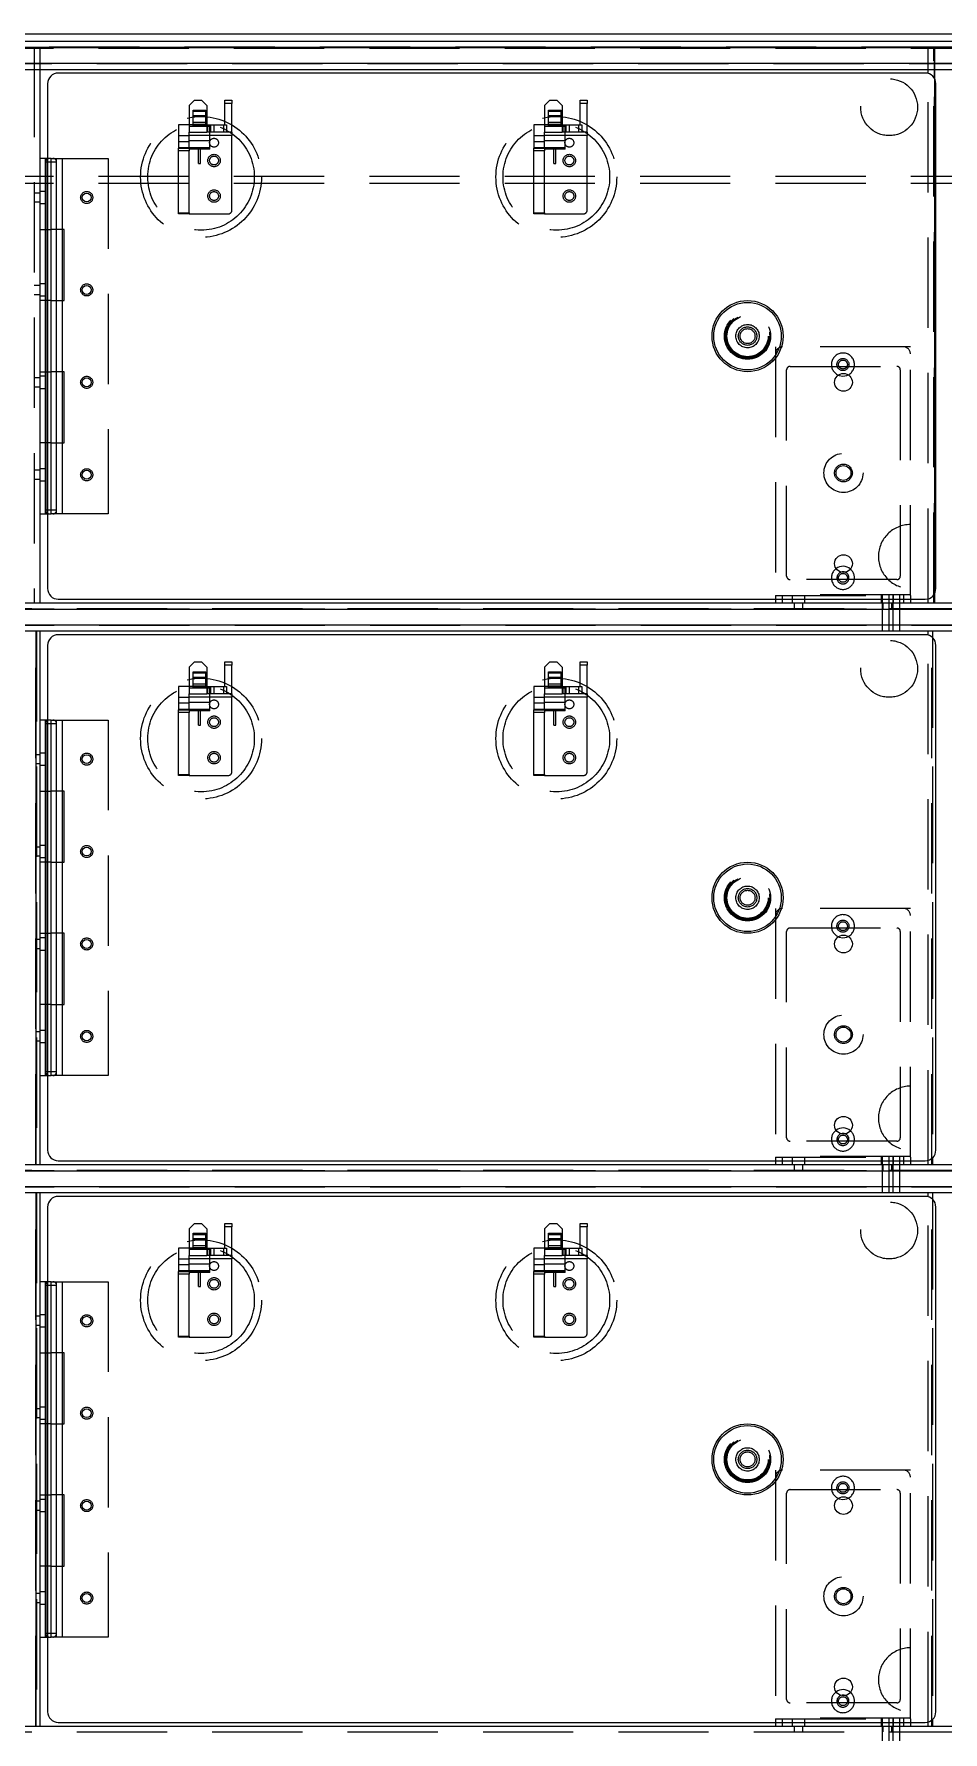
# Model space of a CAD drawing. Header units: millimetres. Extents: x 108 to 5832, y 144 to 4056.
# Drawn here: x 1992.1 to 2248, y 1294.1 to 1771.8 of the extents above; entities that cross this region are included whole.
import ezdxf

# ---------------------------------------------------------------- set-up
doc = ezdxf.new("R2010")
doc.units = ezdxf.units.MM
doc.header["$LTSCALE"] = 20
doc.linetypes.add('HIDDEN', pattern=[1.905, 1.27, -0.635])

msp = doc.modelspace()

# ---------------------------------------------------------------- linework, layer by layer
at = {"color": 1, "linetype": 'HIDDEN', "lineweight": 18}
for p, q in [((1057.8, 1767.81), (2727.8, 1767.81)), ((1119.6, 1768.01), (2766, 1768.01)), ((1120.11, 1768.21), (2765.5, 1768.21)), ((2765.3, 1768.01), (1120.31, 1768.01)), ((1992.2, 1768.21), (1992.2, 1611.81)), ((1993.8, 1768.21), (1993.8, 1761.81)), ((2243.8, 1761.81), (2243.8, 1768.21)), ((2245.4, 1611.81), (2245.4, 1768.21)), ((2245.6, 1768.21), (2245.6, 1611.81)), ((2245.6, 1761.81), (2245.6, 1768.21)), ((1126.51, 1763.61), (2759.1, 1763.61)), ((2759.1, 1763.41), (1126.51, 1763.41)), ((2243.8, 1612.94), (2243.8, 1760.69)), ((2245.6, 1614.41), (2245.6, 1759.22)), ((2037.3, 1753.21), (2035.8, 1751.71)), ((2037.3, 1753.21), (2039.3, 1753.21)), ((2040.8, 1751.71), (2039.3, 1753.21)), ((2045.8, 1752.21), (2045.8, 1753.21)), ((2045.8, 1753.21), (2047.8, 1753.21)), ((2047.8, 1753.21), (2047.8, 1752.21)), ((2137.3, 1753.21), (2135.8, 1751.71)), ((2137.3, 1753.21), (2139.3, 1753.21)), ((2140.8, 1751.71), (2139.3, 1753.21)), ((2145.8, 1752.21), (2145.8, 1753.21)), ((2145.8, 1753.21), (2147.8, 1753.21)), ((2147.8, 1753.21), (2147.8, 1752.21)), ((2035.8, 1751.71), (2035.8, 1744.21)), ((2036.9, 1750.41), (2040.5, 1750.41)), ((2036.9, 1750.12), (2036.9, 1750.41)), ((2036.9, 1750.12), (2040.5, 1750.12)), ((2036.9, 1748.91), (2036.9, 1750.12)), ((2036.9, 1748.91), (2040.5, 1748.91)), ((2036.9, 1748.62), (2036.9, 1748.91)), ((2036.9, 1748.62), (2040.5, 1748.62)), ((2036.9, 1746.15), (2036.9, 1748.62)), ((2040.5, 1750.12), (2040.5, 1750.41)), ((2040.5, 1748.91), (2040.5, 1750.12)), ((2040.5, 1748.62), (2040.5, 1748.91)), ((2040.5, 1746.15), (2040.5, 1748.62)), ((2040.8, 1751.71), (2040.8, 1744.21)), ((2045.8, 1746.21), (2045.8, 1752.21)), ((2047.8, 1752.21), (2045.8, 1752.21)), ((2047.8, 1744.21), (2047.8, 1752.21)), ((2135.8, 1751.71), (2135.8, 1744.21)), ((2136.9, 1750.41), (2140.5, 1750.41)), ((2136.9, 1750.12), (2136.9, 1750.41)), ((2136.9, 1750.12), (2140.5, 1750.12)), ((2136.9, 1748.91), (2136.9, 1750.12)), ((2136.9, 1748.62), (2136.9, 1748.91)), ((2136.9, 1748.91), (2140.5, 1748.91)), ((2136.9, 1748.62), (2140.5, 1748.62)), ((2136.9, 1746.15), (2136.9, 1748.62)), ((2140.5, 1750.12), (2140.5, 1750.41)), ((2140.5, 1748.91), (2140.5, 1750.12)), ((2140.5, 1748.62), (2140.5, 1748.91)), ((2140.5, 1746.15), (2140.5, 1748.62)), ((2140.8, 1751.71), (2140.8, 1744.21)), ((2147.8, 1752.21), (2145.8, 1752.21)), ((2145.8, 1746.21), (2145.8, 1752.21)), ((2147.8, 1744.21), (2147.8, 1752.21)), ((2032.8, 1746.21), (2032.8, 1739.68)), ((2035.8, 1746.21), (2032.8, 1746.21)), ((2040.8, 1746.21), (2035.8, 1746.21)), ((2035.8, 1745.91), (2041.6, 1745.91)), ((2035.8, 1744.21), (2040.8, 1744.21)), ((2035.8, 1739.68), (2035.8, 1744.21)), ((2040.5, 1746.91), (2036.9, 1746.91)), ((2036.9, 1746.41), (2040.5, 1746.41)), ((2036.9, 1746.15), (2040.5, 1746.15)), ((2036.9, 1745.91), (2036.9, 1746.15)), ((2040.5, 1745.91), (2040.5, 1746.15)), ((2040.8, 1746.21), (2040.97, 1746.21)), ((2040.97, 1744.21), (2040.8, 1744.21)), ((2040.97, 1746.21), (2040.97, 1744.21)), ((2040.97, 1746.21), (2045.51, 1746.21)), ((2045.51, 1744.21), (2040.97, 1744.21)), ((2041.6, 1739.91), (2041.6, 1745.91)), ((2041.8, 1746.21), (2041.8, 1744.21)), ((2042.8, 1744.21), (2042.8, 1746.21)), ((2045.51, 1744.21), (2045.51, 1746.21)), ((2045.51, 1746.21), (2046.34, 1746.21)), ((2046.34, 1744.21), (2045.51, 1744.21)), ((2046.34, 1746.21), (2046.34, 1744.21)), ((2047.8, 1744.21), (2046.34, 1744.21)), ((2047.8, 1744.21), (2047.8, 1743.21)), ((2132.8, 1746.21), (2132.8, 1739.68)), ((2135.8, 1746.21), (2132.8, 1746.21)), ((2140.8, 1746.21), (2135.8, 1746.21)), ((2135.8, 1745.91), (2141.6, 1745.91)), ((2135.8, 1744.21), (2140.8, 1744.21)), ((2135.8, 1739.68), (2135.8, 1744.21)), ((2140.5, 1746.91), (2136.9, 1746.91)), ((2136.9, 1746.41), (2140.5, 1746.41)), ((2136.9, 1746.15), (2140.5, 1746.15)), ((2136.9, 1745.91), (2136.9, 1746.15)), ((2140.5, 1745.91), (2140.5, 1746.15)), ((2140.8, 1746.21), (2140.97, 1746.21)), ((2140.97, 1744.21), (2140.8, 1744.21)), ((2140.97, 1746.21), (2140.97, 1744.21)), ((2140.97, 1746.21), (2145.51, 1746.21)), ((2145.51, 1744.21), (2140.97, 1744.21)), ((2141.6, 1739.91), (2141.6, 1745.91)), ((2141.8, 1746.21), (2141.8, 1744.21)), ((2142.8, 1744.21), (2142.8, 1746.21)), ((2145.51, 1744.21), (2145.51, 1746.21)), ((2145.51, 1746.21), (2146.34, 1746.21)), ((2146.34, 1744.21), (2145.51, 1744.21)), ((2146.34, 1746.21), (2146.34, 1744.21)), ((2147.8, 1744.21), (2146.34, 1744.21)), ((2147.8, 1744.21), (2147.8, 1743.21)), ((2032.8, 1743.21), (2035.8, 1743.21)), ((2035.8, 1741.51), (2032.8, 1741.51)), ((2032.8, 1739.91), (2035.8, 1739.91)), ((2032.8, 1739.68), (2035.8, 1739.68)), ((2032.8, 1738.91), (2032.8, 1739.68)), ((2035.8, 1738.91), (2032.8, 1738.91)), ((2032.8, 1721.45), (2032.8, 1738.91)), ((2047.8, 1743.21), (2035.8, 1743.21)), ((2041.6, 1741.76), (2035.8, 1741.76)), ((2035.8, 1739.91), (2041.6, 1739.91)), ((2035.8, 1739.68), (2035.8, 1738.91)), ((2035.8, 1739.66), (2041.6, 1739.66)), ((2041.6, 1739.41), (2035.8, 1739.41)), ((2035.8, 1721.45), (2035.8, 1738.91)), ((2038.4, 1735.41), (2038.4, 1739.91)), ((2039, 1735.41), (2039, 1739.91)), ((2041.6, 1739.41), (2041.6, 1739.91)), ((2047.8, 1722.21), (2047.8, 1743.21)), ((2132.8, 1743.21), (2135.8, 1743.21)), ((2135.8, 1741.51), (2132.8, 1741.51)), ((2132.8, 1739.91), (2135.8, 1739.91)), ((2132.8, 1739.68), (2135.8, 1739.68)), ((2132.8, 1738.91), (2132.8, 1739.68)), ((2135.8, 1738.91), (2132.8, 1738.91)), ((2132.8, 1721.45), (2132.8, 1738.91)), ((2147.8, 1743.21), (2135.8, 1743.21)), ((2141.6, 1741.76), (2135.8, 1741.76)), ((2135.8, 1739.91), (2141.6, 1739.91)), ((2135.8, 1739.68), (2135.8, 1738.91)), ((2135.8, 1739.66), (2141.6, 1739.66)), ((2141.6, 1739.41), (2135.8, 1739.41)), ((2135.8, 1721.45), (2135.8, 1738.91)), ((2138.4, 1735.41), (2138.4, 1739.91)), ((2139, 1735.41), (2139, 1739.91)), ((2141.6, 1739.41), (2141.6, 1739.91)), ((2147.8, 1722.21), (2147.8, 1743.21)), ((1995.3, 1736.81), (1995.3, 1716.81)), ((1995.45, 1736.81), (1995.45, 1716.81)), ((1995.45, 1735.81), (1998.45, 1735.81)), ((1995.45, 1735.81), (1995.45, 1637.81)), ((1996.95, 1736.81), (1995.95, 1736.81)), ((1996.95, 1716.81), (1996.95, 1736.81)), ((1996.95, 1736.81), (2012.95, 1736.81)), ((1998.45, 1716.81), (1998.45, 1736.81)), ((1998.45, 1637.81), (1998.45, 1735.81)), ((2000.1, 1716.81), (2000.1, 1736.81)), ((2012.95, 1736.81), (2012.95, 1636.81)), ((2038.4, 1735.41), (2039, 1735.41)), ((2138.4, 1735.41), (2139, 1735.41)), ((1057.8, 1731.81), (2727.8, 1731.81)), ((1057.8, 1729.81), (2727.8, 1729.81)), ((1993.8, 1727.06), (1992.2, 1727.06)), ((1992.2, 1724.56), (1993.8, 1724.56)), ((1995.3, 1727.51), (1993.8, 1727.51)), ((1993.8, 1724.11), (1995.3, 1724.11)), ((2032.8, 1721.45), (2035.8, 1721.45)), ((2032.8, 1721.21), (2032.8, 1721.45)), ((2035.8, 1721.21), (2032.8, 1721.21)), ((2035.8, 1721.45), (2035.8, 1721.21)), ((2035.8, 1721.21), (2046.8, 1721.21)), ((2132.8, 1721.45), (2135.8, 1721.45)), ((2132.8, 1721.21), (2132.8, 1721.45)), ((2135.8, 1721.21), (2132.8, 1721.21)), ((2135.8, 1721.45), (2135.8, 1721.21)), ((2135.8, 1721.21), (2146.8, 1721.21)), ((1995.3, 1716.81), (1995.3, 1696.81)), ((1995.45, 1716.81), (1995.45, 1696.81)), ((1995.95, 1716.81), (1996.95, 1716.81)), ((2000.6, 1716.81), (1996.95, 1716.81)), ((1996.95, 1696.81), (1996.95, 1716.81)), ((1998.45, 1696.81), (1998.45, 1716.81)), ((2000.1, 1696.81), (2000.1, 1716.81)), ((2000.6, 1696.81), (2000.6, 1716.81)), ((1993.8, 1701.06), (1992.2, 1701.06)), ((1995.3, 1701.51), (1993.8, 1701.51)), ((1992.2, 1698.56), (1993.8, 1698.56)), ((1993.8, 1698.11), (1995.3, 1698.11)), ((1995.3, 1696.81), (1995.3, 1676.81)), ((1995.45, 1696.81), (1995.45, 1676.81)), ((1996.95, 1696.81), (1995.95, 1696.81)), ((1996.95, 1676.81), (1996.95, 1696.81)), ((1996.95, 1696.81), (2000.6, 1696.81)), ((1998.45, 1676.81), (1998.45, 1696.81)), ((2000.1, 1676.81), (2000.1, 1696.81)), ((2200.8, 1683.81), (2200.8, 1613.81)), ((2238.8, 1683.81), (2200.8, 1683.81)), ((2238.8, 1613.81), (2238.8, 1683.81)), ((1995.3, 1676.81), (1995.3, 1656.81)), ((1995.45, 1676.81), (1995.45, 1656.81)), ((1995.95, 1676.81), (1996.95, 1676.81)), ((2000.6, 1676.81), (1996.95, 1676.81)), ((1996.95, 1656.81), (1996.95, 1676.81)), ((1998.45, 1656.81), (1998.45, 1676.81)), ((2000.1, 1656.81), (2000.1, 1676.81)), ((2000.6, 1656.81), (2000.6, 1676.81)), ((2203.95, 1619.31), (2203.95, 1677.31)), ((2204.95, 1678.31), (2234.95, 1678.31)), ((2235.95, 1677.31), (2235.95, 1619.31)), ((1993.8, 1675.06), (1992.2, 1675.06)), ((1992.2, 1672.56), (1993.8, 1672.56)), ((1995.3, 1675.51), (1993.8, 1675.51)), ((1993.8, 1672.11), (1995.3, 1672.11)), ((1995.3, 1656.81), (1995.3, 1636.81)), ((1995.45, 1656.81), (1995.45, 1636.81)), ((1996.95, 1656.81), (1995.95, 1656.81)), ((1996.95, 1636.81), (1996.95, 1656.81)), ((1996.95, 1656.81), (2000.6, 1656.81)), ((1998.45, 1636.81), (1998.45, 1656.81)), ((2000.1, 1636.81), (2000.1, 1656.81)), ((1993.8, 1649.06), (1992.2, 1649.06)), ((1995.3, 1649.51), (1993.8, 1649.51)), ((1992.2, 1646.56), (1993.8, 1646.56)), ((1993.8, 1646.11), (1995.3, 1646.11)), ((1998.45, 1637.81), (1995.45, 1637.81)), ((1995.95, 1636.81), (1996.95, 1636.81)), ((2012.95, 1636.81), (1996.95, 1636.81)), ((2234.95, 1618.31), (2204.95, 1618.31)), ((1470.8, 1610.21), (2759.8, 1610.21)), ((2759.8, 1610.01), (1470.8, 1610.01)), ((2238.8, 1614.01), (2200.8, 1614.01)), ((2200.8, 1613.81), (2238.8, 1613.81)), ((2200.8, 1613.81), (2200.8, 1612.81)), ((2202.8, 1611.81), (2202.8, 1613.81)), ((2205.55, 1613.81), (2205.55, 1611.81)), ((2206.05, 1611.81), (2206.05, 1610.21)), ((2208.55, 1610.21), (2208.55, 1611.81)), ((2209.05, 1611.81), (2209.05, 1613.81)), ((2230.55, 1613.81), (2230.55, 1611.81)), ((2230.8, 1613.81), (2230.8, 1612.81)), ((2230.8, 1611.81), (2230.8, 1603.81)), ((2231.05, 1611.81), (2231.05, 1610.21)), ((2232.8, 1612.81), (2232.8, 1613.81)), ((2232.8, 1603.81), (2232.8, 1611.81)), ((2233.55, 1610.21), (2233.55, 1611.81)), ((2233.8, 1613.81), (2233.8, 1612.81)), ((2233.8, 1611.81), (2233.8, 1603.81)), ((2234.05, 1611.81), (2234.05, 1613.81)), ((2235.8, 1612.81), (2235.8, 1613.81)), ((2235.8, 1603.81), (2235.8, 1611.81)), ((2236.8, 1613.81), (2236.8, 1611.81)), ((2238.8, 1613.81), (2238.8, 1612.81)), ((1470.8, 1605.61), (2759.8, 1605.61)), ((2759.8, 1605.41), (1470.8, 1605.41)), ((1992.6, 1453.81), (1992.6, 1603.81)), ((1992.8, 1603.81), (1992.8, 1453.81)), ((2243.8, 1454.94), (2243.8, 1602.69)), ((2244.8, 1453.81), (2244.8, 1603.81)), ((2245, 1603.81), (2245, 1453.81)), ((2245, 1602), (2245, 1455.62)), ((2037.3, 1595.21), (2035.8, 1593.71)), ((2035.8, 1593.71), (2035.8, 1586.21)), ((2036.9, 1592.41), (2040.5, 1592.41)), ((2036.9, 1592.12), (2036.9, 1592.41)), ((2036.9, 1592.12), (2040.5, 1592.12)), ((2036.9, 1590.91), (2036.9, 1592.12)), ((2036.9, 1590.91), (2040.5, 1590.91)), ((2036.9, 1590.62), (2036.9, 1590.91)), ((2037.3, 1595.21), (2039.3, 1595.21)), ((2040.8, 1593.71), (2039.3, 1595.21)), ((2040.5, 1592.12), (2040.5, 1592.41)), ((2040.5, 1590.91), (2040.5, 1592.12)), ((2040.5, 1590.62), (2040.5, 1590.91)), ((2040.8, 1593.71), (2040.8, 1586.21)), ((2045.8, 1594.21), (2045.8, 1595.21)), ((2045.8, 1595.21), (2047.8, 1595.21)), ((2045.8, 1588.21), (2045.8, 1594.21)), ((2047.8, 1594.21), (2045.8, 1594.21)), ((2047.8, 1595.21), (2047.8, 1594.21)), ((2047.8, 1586.21), (2047.8, 1594.21)), ((2137.3, 1595.21), (2135.8, 1593.71)), ((2135.8, 1593.71), (2135.8, 1586.21)), ((2136.9, 1592.41), (2140.5, 1592.41)), ((2136.9, 1592.12), (2136.9, 1592.41)), ((2136.9, 1592.12), (2140.5, 1592.12)), ((2136.9, 1590.91), (2136.9, 1592.12)), ((2136.9, 1590.62), (2136.9, 1590.91)), ((2136.9, 1590.91), (2140.5, 1590.91)), ((2137.3, 1595.21), (2139.3, 1595.21)), ((2140.8, 1593.71), (2139.3, 1595.21)), ((2140.5, 1592.12), (2140.5, 1592.41)), ((2140.5, 1590.91), (2140.5, 1592.12)), ((2140.5, 1590.62), (2140.5, 1590.91)), ((2140.8, 1593.71), (2140.8, 1586.21)), ((2145.8, 1594.21), (2145.8, 1595.21)), ((2145.8, 1595.21), (2147.8, 1595.21)), ((2147.8, 1594.21), (2145.8, 1594.21)), ((2145.8, 1588.21), (2145.8, 1594.21)), ((2147.8, 1595.21), (2147.8, 1594.21)), ((2147.8, 1586.21), (2147.8, 1594.21)), ((2032.8, 1588.21), (2032.8, 1581.68)), ((2035.8, 1588.21), (2032.8, 1588.21)), ((2040.8, 1588.21), (2035.8, 1588.21)), ((2035.8, 1587.91), (2041.6, 1587.91)), ((2035.8, 1586.21), (2040.8, 1586.21)), ((2035.8, 1581.68), (2035.8, 1586.21)), ((2036.9, 1590.62), (2040.5, 1590.62)), ((2036.9, 1588.15), (2036.9, 1590.62)), ((2040.5, 1588.91), (2036.9, 1588.91)), ((2036.9, 1588.41), (2040.5, 1588.41)), ((2036.9, 1588.15), (2040.5, 1588.15)), ((2036.9, 1587.91), (2036.9, 1588.15)), ((2040.5, 1588.15), (2040.5, 1590.62)), ((2040.5, 1587.91), (2040.5, 1588.15)), ((2040.8, 1588.21), (2040.97, 1588.21)), ((2040.97, 1586.21), (2040.8, 1586.21)), ((2040.97, 1588.21), (2040.97, 1586.21)), ((2040.97, 1588.21), (2045.51, 1588.21)), ((2045.51, 1586.21), (2040.97, 1586.21)), ((2041.6, 1581.91), (2041.6, 1587.91)), ((2041.8, 1588.21), (2041.8, 1586.21)), ((2042.8, 1586.21), (2042.8, 1588.21)), ((2045.51, 1586.21), (2045.51, 1588.21)), ((2045.51, 1588.21), (2046.34, 1588.21)), ((2046.34, 1586.21), (2045.51, 1586.21)), ((2046.34, 1588.21), (2046.34, 1586.21)), ((2047.8, 1586.21), (2046.34, 1586.21)), ((2047.8, 1586.21), (2047.8, 1585.21)), ((2132.8, 1588.21), (2132.8, 1581.68)), ((2135.8, 1588.21), (2132.8, 1588.21)), ((2140.8, 1588.21), (2135.8, 1588.21)), ((2135.8, 1587.91), (2141.6, 1587.91)), ((2135.8, 1586.21), (2140.8, 1586.21)), ((2135.8, 1581.68), (2135.8, 1586.21)), ((2136.9, 1590.62), (2140.5, 1590.62)), ((2136.9, 1588.15), (2136.9, 1590.62)), ((2140.5, 1588.91), (2136.9, 1588.91)), ((2136.9, 1588.41), (2140.5, 1588.41)), ((2136.9, 1588.15), (2140.5, 1588.15)), ((2136.9, 1587.91), (2136.9, 1588.15)), ((2140.5, 1588.15), (2140.5, 1590.62)), ((2140.5, 1587.91), (2140.5, 1588.15)), ((2140.8, 1588.21), (2140.97, 1588.21)), ((2140.97, 1586.21), (2140.8, 1586.21)), ((2140.97, 1588.21), (2140.97, 1586.21)), ((2140.97, 1588.21), (2145.51, 1588.21)), ((2145.51, 1586.21), (2140.97, 1586.21)), ((2141.6, 1581.91), (2141.6, 1587.91)), ((2141.8, 1588.21), (2141.8, 1586.21)), ((2142.8, 1586.21), (2142.8, 1588.21)), ((2145.51, 1586.21), (2145.51, 1588.21)), ((2145.51, 1588.21), (2146.34, 1588.21)), ((2146.34, 1586.21), (2145.51, 1586.21)), ((2146.34, 1588.21), (2146.34, 1586.21)), ((2147.8, 1586.21), (2146.34, 1586.21)), ((2147.8, 1586.21), (2147.8, 1585.21)), ((2032.8, 1585.21), (2035.8, 1585.21)), ((2035.8, 1583.51), (2032.8, 1583.51)), ((2032.8, 1581.91), (2035.8, 1581.91)), ((2032.8, 1581.68), (2035.8, 1581.68)), ((2032.8, 1580.91), (2032.8, 1581.68)), ((2047.8, 1585.21), (2035.8, 1585.21)), ((2041.6, 1583.76), (2035.8, 1583.76)), ((2035.8, 1581.91), (2041.6, 1581.91)), ((2035.8, 1581.68), (2035.8, 1580.91)), ((2035.8, 1581.66), (2041.6, 1581.66)), ((2041.6, 1581.41), (2035.8, 1581.41)), ((2038.4, 1577.41), (2038.4, 1581.91)), ((2039, 1577.41), (2039, 1581.91)), ((2041.6, 1581.41), (2041.6, 1581.91)), ((2047.8, 1564.21), (2047.8, 1585.21)), ((2132.8, 1585.21), (2135.8, 1585.21)), ((2135.8, 1583.51), (2132.8, 1583.51)), ((2132.8, 1581.91), (2135.8, 1581.91)), ((2132.8, 1581.68), (2135.8, 1581.68)), ((2132.8, 1580.91), (2132.8, 1581.68)), ((2147.8, 1585.21), (2135.8, 1585.21)), ((2141.6, 1583.76), (2135.8, 1583.76)), ((2135.8, 1581.91), (2141.6, 1581.91)), ((2135.8, 1581.68), (2135.8, 1580.91)), ((2135.8, 1581.66), (2141.6, 1581.66)), ((2141.6, 1581.41), (2135.8, 1581.41)), ((2138.4, 1577.41), (2138.4, 1581.91)), ((2139, 1577.41), (2139, 1581.91)), ((2141.6, 1581.41), (2141.6, 1581.91)), ((2147.8, 1564.21), (2147.8, 1585.21)), ((1995.3, 1578.81), (1995.3, 1558.81)), ((1995.45, 1578.81), (1995.45, 1558.81)), ((1995.45, 1577.81), (1998.45, 1577.81)), ((1995.45, 1577.81), (1995.45, 1479.81)), ((1996.95, 1578.81), (1995.95, 1578.81)), ((1996.95, 1558.81), (1996.95, 1578.81)), ((1996.95, 1578.81), (2012.95, 1578.81)), ((1998.45, 1558.81), (1998.45, 1578.81)), ((1998.45, 1479.81), (1998.45, 1577.81)), ((2000.1, 1558.81), (2000.1, 1578.81)), ((2012.95, 1578.81), (2012.95, 1478.81)), ((2035.8, 1580.91), (2032.8, 1580.91)), ((2032.8, 1563.45), (2032.8, 1580.91)), ((2035.8, 1563.45), (2035.8, 1580.91)), ((2038.4, 1577.41), (2039, 1577.41)), ((2135.8, 1580.91), (2132.8, 1580.91)), ((2132.8, 1563.45), (2132.8, 1580.91)), ((2135.8, 1563.45), (2135.8, 1580.91)), ((2138.4, 1577.41), (2139, 1577.41)), ((1993.8, 1569.06), (1992.8, 1569.06)), ((1995.3, 1569.51), (1993.8, 1569.51)), ((1992.8, 1566.56), (1993.8, 1566.56)), ((1993.8, 1566.11), (1995.3, 1566.11)), ((2032.8, 1563.45), (2035.8, 1563.45)), ((2032.8, 1563.21), (2032.8, 1563.45)), ((2035.8, 1563.21), (2032.8, 1563.21)), ((2035.8, 1563.45), (2035.8, 1563.21)), ((2035.8, 1563.21), (2046.8, 1563.21)), ((2132.8, 1563.45), (2135.8, 1563.45)), ((2132.8, 1563.21), (2132.8, 1563.45)), ((2135.8, 1563.21), (2132.8, 1563.21)), ((2135.8, 1563.45), (2135.8, 1563.21)), ((2135.8, 1563.21), (2146.8, 1563.21)), ((1995.3, 1558.81), (1995.3, 1538.81)), ((1995.45, 1558.81), (1995.45, 1538.81)), ((1995.95, 1558.81), (1996.95, 1558.81)), ((2000.6, 1558.81), (1996.95, 1558.81)), ((1996.95, 1538.81), (1996.95, 1558.81)), ((1998.45, 1538.81), (1998.45, 1558.81)), ((2000.1, 1538.81), (2000.1, 1558.81)), ((2000.6, 1538.81), (2000.6, 1558.81)), ((1993.8, 1543.06), (1992.8, 1543.06)), ((1995.3, 1543.51), (1993.8, 1543.51)), ((1992.8, 1540.56), (1993.8, 1540.56)), ((1993.8, 1540.11), (1995.3, 1540.11)), ((1995.3, 1538.81), (1995.3, 1518.81)), ((1995.45, 1538.81), (1995.45, 1518.81)), ((1996.95, 1538.81), (1995.95, 1538.81)), ((1996.95, 1518.81), (1996.95, 1538.81)), ((1996.95, 1538.81), (2000.6, 1538.81)), ((1998.45, 1518.81), (1998.45, 1538.81)), ((2000.1, 1518.81), (2000.1, 1538.81)), ((2200.8, 1525.81), (2200.8, 1455.81)), ((2238.8, 1525.81), (2200.8, 1525.81)), ((2238.8, 1455.81), (2238.8, 1525.81)), ((2203.95, 1461.31), (2203.95, 1519.31)), ((2204.95, 1520.31), (2234.95, 1520.31)), ((2235.95, 1519.31), (2235.95, 1461.31)), ((1993.8, 1517.06), (1992.8, 1517.06)), ((1992.8, 1514.56), (1993.8, 1514.56)), ((1995.3, 1517.51), (1993.8, 1517.51)), ((1995.3, 1518.81), (1995.3, 1498.81)), ((1995.45, 1518.81), (1995.45, 1498.81)), ((1995.95, 1518.81), (1996.95, 1518.81)), ((2000.6, 1518.81), (1996.95, 1518.81)), ((1996.95, 1498.81), (1996.95, 1518.81)), ((1998.45, 1498.81), (1998.45, 1518.81)), ((2000.1, 1498.81), (2000.1, 1518.81)), ((2000.6, 1498.81), (2000.6, 1518.81)), ((1993.8, 1514.11), (1995.3, 1514.11)), ((1995.3, 1498.81), (1995.3, 1478.81)), ((1995.45, 1498.81), (1995.45, 1478.81)), ((1996.95, 1498.81), (1995.95, 1498.81)), ((1996.95, 1478.81), (1996.95, 1498.81)), ((1996.95, 1498.81), (2000.6, 1498.81)), ((1998.45, 1478.81), (1998.45, 1498.81)), ((2000.1, 1478.81), (2000.1, 1498.81)), ((1993.8, 1491.06), (1992.8, 1491.06)), ((1995.3, 1491.51), (1993.8, 1491.51)), ((1992.8, 1488.56), (1993.8, 1488.56)), ((1993.8, 1488.11), (1995.3, 1488.11)), ((1998.45, 1479.81), (1995.45, 1479.81)), ((1995.95, 1478.81), (1996.95, 1478.81)), ((2012.95, 1478.81), (1996.95, 1478.81)), ((2234.95, 1460.31), (2204.95, 1460.31)), ((1470.8, 1452.21), (2759.8, 1452.21)), ((2238.8, 1456.01), (2200.8, 1456.01)), ((2200.8, 1455.81), (2238.8, 1455.81)), ((2200.8, 1455.81), (2200.8, 1454.81)), ((2202.8, 1453.81), (2202.8, 1455.81)), ((2205.55, 1455.81), (2205.55, 1453.81)), ((2206.05, 1453.81), (2206.05, 1452.21)), ((2208.55, 1452.21), (2208.55, 1453.81)), ((2209.05, 1453.81), (2209.05, 1455.81)), ((2230.55, 1455.81), (2230.55, 1453.81)), ((2230.8, 1455.81), (2230.8, 1454.81)), ((2230.8, 1453.81), (2230.8, 1445.81)), ((2231.05, 1453.81), (2231.05, 1452.21)), ((2232.8, 1454.81), (2232.8, 1455.81)), ((2232.8, 1445.81), (2232.8, 1453.81)), ((2233.55, 1452.21), (2233.55, 1453.81)), ((2233.8, 1455.81), (2233.8, 1454.81)), ((2233.8, 1453.81), (2233.8, 1445.81)), ((2234.05, 1453.81), (2234.05, 1455.81)), ((2235.8, 1454.81), (2235.8, 1455.81)), ((2235.8, 1445.81), (2235.8, 1453.81)), ((2236.8, 1455.81), (2236.8, 1453.81)), ((2238.8, 1455.81), (2238.8, 1454.81)), ((2759.8, 1452.01), (1470.8, 1452.01)), ((1470.8, 1447.61), (2759.8, 1447.61)), ((2759.8, 1447.41), (1470.8, 1447.41)), ((1992.6, 1295.81), (1992.6, 1445.81)), ((1992.8, 1445.81), (1992.8, 1295.81)), ((2243.8, 1296.94), (2243.8, 1444.69)), ((2244.8, 1295.81), (2244.8, 1445.81)), ((2245, 1445.81), (2245, 1295.81)), ((2245, 1444), (2245, 1297.62)), ((2037.3, 1437.21), (2035.8, 1435.71)), ((2035.8, 1435.71), (2035.8, 1428.21)), ((2036.9, 1434.41), (2040.5, 1434.41)), ((2036.9, 1434.12), (2036.9, 1434.41)), ((2036.9, 1434.12), (2040.5, 1434.12)), ((2036.9, 1432.91), (2036.9, 1434.12)), ((2037.3, 1437.21), (2039.3, 1437.21)), ((2040.8, 1435.71), (2039.3, 1437.21)), ((2040.5, 1434.12), (2040.5, 1434.41)), ((2040.5, 1432.91), (2040.5, 1434.12)), ((2040.8, 1435.71), (2040.8, 1428.21)), ((2045.8, 1436.21), (2045.8, 1437.21)), ((2045.8, 1437.21), (2047.8, 1437.21)), ((2045.8, 1430.21), (2045.8, 1436.21)), ((2047.8, 1436.21), (2045.8, 1436.21)), ((2047.8, 1437.21), (2047.8, 1436.21)), ((2047.8, 1428.21), (2047.8, 1436.21)), ((2137.3, 1437.21), (2135.8, 1435.71)), ((2135.8, 1435.71), (2135.8, 1428.21)), ((2136.9, 1434.41), (2140.5, 1434.41)), ((2136.9, 1434.12), (2136.9, 1434.41)), ((2136.9, 1434.12), (2140.5, 1434.12)), ((2136.9, 1432.91), (2136.9, 1434.12)), ((2137.3, 1437.21), (2139.3, 1437.21)), ((2140.8, 1435.71), (2139.3, 1437.21)), ((2140.5, 1434.12), (2140.5, 1434.41)), ((2140.5, 1432.91), (2140.5, 1434.12)), ((2140.8, 1435.71), (2140.8, 1428.21)), ((2145.8, 1436.21), (2145.8, 1437.21)), ((2145.8, 1437.21), (2147.8, 1437.21)), ((2145.8, 1430.21), (2145.8, 1436.21)), ((2147.8, 1436.21), (2145.8, 1436.21)), ((2147.8, 1437.21), (2147.8, 1436.21)), ((2147.8, 1428.21), (2147.8, 1436.21)), ((2032.8, 1430.21), (2032.8, 1423.68)), ((2035.8, 1430.21), (2032.8, 1430.21)), ((2040.8, 1430.21), (2035.8, 1430.21)), ((2035.8, 1429.91), (2041.6, 1429.91)), ((2036.9, 1432.91), (2040.5, 1432.91)), ((2036.9, 1432.62), (2036.9, 1432.91)), ((2036.9, 1432.62), (2040.5, 1432.62)), ((2036.9, 1430.15), (2036.9, 1432.62)), ((2040.5, 1430.91), (2036.9, 1430.91)), ((2036.9, 1430.41), (2040.5, 1430.41)), ((2036.9, 1430.15), (2040.5, 1430.15)), ((2036.9, 1429.91), (2036.9, 1430.15)), ((2040.5, 1432.62), (2040.5, 1432.91)), ((2040.5, 1430.15), (2040.5, 1432.62)), ((2040.5, 1429.91), (2040.5, 1430.15)), ((2040.8, 1430.21), (2040.97, 1430.21)), ((2040.97, 1430.21), (2040.97, 1428.21)), ((2040.97, 1430.21), (2045.51, 1430.21)), ((2041.6, 1423.91), (2041.6, 1429.91)), ((2041.8, 1430.21), (2041.8, 1428.21)), ((2042.8, 1428.21), (2042.8, 1430.21)), ((2045.51, 1428.21), (2045.51, 1430.21)), ((2045.51, 1430.21), (2046.34, 1430.21)), ((2046.34, 1430.21), (2046.34, 1428.21)), ((2132.8, 1430.21), (2132.8, 1423.68)), ((2135.8, 1430.21), (2132.8, 1430.21)), ((2140.8, 1430.21), (2135.8, 1430.21)), ((2135.8, 1429.91), (2141.6, 1429.91)), ((2136.9, 1432.62), (2136.9, 1432.91)), ((2136.9, 1432.91), (2140.5, 1432.91)), ((2136.9, 1432.62), (2140.5, 1432.62)), ((2136.9, 1430.15), (2136.9, 1432.62)), ((2140.5, 1430.91), (2136.9, 1430.91)), ((2136.9, 1430.41), (2140.5, 1430.41)), ((2136.9, 1430.15), (2140.5, 1430.15)), ((2136.9, 1429.91), (2136.9, 1430.15)), ((2140.5, 1432.62), (2140.5, 1432.91)), ((2140.5, 1430.15), (2140.5, 1432.62)), ((2140.5, 1429.91), (2140.5, 1430.15)), ((2140.8, 1430.21), (2140.97, 1430.21)), ((2140.97, 1430.21), (2140.97, 1428.21)), ((2140.97, 1430.21), (2145.51, 1430.21)), ((2141.6, 1423.91), (2141.6, 1429.91)), ((2141.8, 1430.21), (2141.8, 1428.21)), ((2142.8, 1428.21), (2142.8, 1430.21)), ((2145.51, 1428.21), (2145.51, 1430.21)), ((2145.51, 1430.21), (2146.34, 1430.21)), ((2146.34, 1430.21), (2146.34, 1428.21)), ((2032.8, 1427.21), (2035.8, 1427.21)), ((2035.8, 1425.51), (2032.8, 1425.51)), ((2032.8, 1423.91), (2035.8, 1423.91)), ((2032.8, 1423.68), (2035.8, 1423.68)), ((2032.8, 1422.91), (2032.8, 1423.68)), ((2035.8, 1428.21), (2040.8, 1428.21)), ((2035.8, 1423.68), (2035.8, 1428.21)), ((2047.8, 1427.21), (2035.8, 1427.21)), ((2041.6, 1425.76), (2035.8, 1425.76)), ((2035.8, 1423.91), (2041.6, 1423.91)), ((2035.8, 1423.68), (2035.8, 1422.91)), ((2035.8, 1423.66), (2041.6, 1423.66)), ((2038.4, 1419.41), (2038.4, 1423.91)), ((2039, 1419.41), (2039, 1423.91)), ((2040.97, 1428.21), (2040.8, 1428.21)), ((2045.51, 1428.21), (2040.97, 1428.21)), ((2041.6, 1423.41), (2041.6, 1423.91)), ((2046.34, 1428.21), (2045.51, 1428.21)), ((2047.8, 1428.21), (2046.34, 1428.21)), ((2047.8, 1428.21), (2047.8, 1427.21)), ((2047.8, 1406.21), (2047.8, 1427.21)), ((2132.8, 1427.21), (2135.8, 1427.21)), ((2135.8, 1425.51), (2132.8, 1425.51)), ((2132.8, 1423.91), (2135.8, 1423.91)), ((2132.8, 1423.68), (2135.8, 1423.68)), ((2132.8, 1422.91), (2132.8, 1423.68)), ((2135.8, 1428.21), (2140.8, 1428.21)), ((2135.8, 1423.68), (2135.8, 1428.21)), ((2147.8, 1427.21), (2135.8, 1427.21)), ((2141.6, 1425.76), (2135.8, 1425.76)), ((2135.8, 1423.91), (2141.6, 1423.91)), ((2135.8, 1423.68), (2135.8, 1422.91)), ((2135.8, 1423.66), (2141.6, 1423.66)), ((2138.4, 1419.41), (2138.4, 1423.91)), ((2139, 1419.41), (2139, 1423.91)), ((2140.97, 1428.21), (2140.8, 1428.21)), ((2145.51, 1428.21), (2140.97, 1428.21)), ((2141.6, 1423.41), (2141.6, 1423.91)), ((2146.34, 1428.21), (2145.51, 1428.21)), ((2147.8, 1428.21), (2146.34, 1428.21)), ((2147.8, 1428.21), (2147.8, 1427.21)), ((2147.8, 1406.21), (2147.8, 1427.21)), ((1995.3, 1420.81), (1995.3, 1400.81)), ((1995.45, 1420.81), (1995.45, 1400.81)), ((1995.45, 1419.81), (1998.45, 1419.81)), ((1995.45, 1419.81), (1995.45, 1321.81)), ((1996.95, 1420.81), (1995.95, 1420.81)), ((1996.95, 1400.81), (1996.95, 1420.81)), ((1996.95, 1420.81), (2012.95, 1420.81)), ((1998.45, 1400.81), (1998.45, 1420.81)), ((1998.45, 1321.81), (1998.45, 1419.81)), ((2000.1, 1400.81), (2000.1, 1420.81)), ((2012.95, 1420.81), (2012.95, 1320.81)), ((2035.8, 1422.91), (2032.8, 1422.91)), ((2032.8, 1405.45), (2032.8, 1422.91)), ((2041.6, 1423.41), (2035.8, 1423.41)), ((2035.8, 1405.45), (2035.8, 1422.91)), ((2038.4, 1419.41), (2039, 1419.41)), ((2135.8, 1422.91), (2132.8, 1422.91)), ((2132.8, 1405.45), (2132.8, 1422.91)), ((2141.6, 1423.41), (2135.8, 1423.41)), ((2135.8, 1405.45), (2135.8, 1422.91)), ((2138.4, 1419.41), (2139, 1419.41)), ((1993.8, 1411.06), (1992.8, 1411.06)), ((1995.3, 1411.51), (1993.8, 1411.51)), ((1992.8, 1408.56), (1993.8, 1408.56)), ((1993.8, 1408.11), (1995.3, 1408.11)), ((2032.8, 1405.45), (2035.8, 1405.45)), ((2032.8, 1405.21), (2032.8, 1405.45)), ((2035.8, 1405.21), (2032.8, 1405.21)), ((2035.8, 1405.45), (2035.8, 1405.21)), ((2035.8, 1405.21), (2046.8, 1405.21)), ((2132.8, 1405.45), (2135.8, 1405.45)), ((2132.8, 1405.21), (2132.8, 1405.45)), ((2135.8, 1405.21), (2132.8, 1405.21)), ((2135.8, 1405.45), (2135.8, 1405.21)), ((2135.8, 1405.21), (2146.8, 1405.21)), ((1995.3, 1400.81), (1995.3, 1380.81)), ((1995.45, 1400.81), (1995.45, 1380.81)), ((1995.95, 1400.81), (1996.95, 1400.81)), ((2000.6, 1400.81), (1996.95, 1400.81)), ((1996.95, 1380.81), (1996.95, 1400.81)), ((1998.45, 1380.81), (1998.45, 1400.81)), ((2000.1, 1380.81), (2000.1, 1400.81)), ((2000.6, 1380.81), (2000.6, 1400.81)), ((1995.3, 1385.51), (1993.8, 1385.51)), ((1993.8, 1385.06), (1992.8, 1385.06)), ((1992.8, 1382.56), (1993.8, 1382.56)), ((1993.8, 1382.11), (1995.3, 1382.11)), ((1995.3, 1380.81), (1995.3, 1360.81)), ((1995.45, 1380.81), (1995.45, 1360.81)), ((1996.95, 1380.81), (1995.95, 1380.81)), ((1996.95, 1360.81), (1996.95, 1380.81)), ((1996.95, 1380.81), (2000.6, 1380.81)), ((1998.45, 1360.81), (1998.45, 1380.81)), ((2000.1, 1360.81), (2000.1, 1380.81)), ((2200.8, 1367.81), (2200.8, 1297.81)), ((2238.8, 1367.81), (2200.8, 1367.81)), ((2238.8, 1297.81), (2238.8, 1367.81)), ((2204.95, 1362.31), (2234.95, 1362.31)), ((1993.8, 1359.06), (1992.8, 1359.06)), ((1995.3, 1359.51), (1993.8, 1359.51)), ((1995.3, 1360.81), (1995.3, 1340.81)), ((1995.45, 1360.81), (1995.45, 1340.81)), ((1995.95, 1360.81), (1996.95, 1360.81)), ((2000.6, 1360.81), (1996.95, 1360.81)), ((1996.95, 1340.81), (1996.95, 1360.81)), ((1998.45, 1340.81), (1998.45, 1360.81)), ((2000.1, 1340.81), (2000.1, 1360.81)), ((2000.6, 1340.81), (2000.6, 1360.81)), ((2203.95, 1303.31), (2203.95, 1361.31)), ((2235.95, 1361.31), (2235.95, 1303.31)), ((1992.8, 1356.56), (1993.8, 1356.56)), ((1993.8, 1356.11), (1995.3, 1356.11)), ((1995.3, 1340.81), (1995.3, 1320.81)), ((1995.45, 1340.81), (1995.45, 1320.81)), ((1996.95, 1340.81), (1995.95, 1340.81)), ((1996.95, 1320.81), (1996.95, 1340.81)), ((1996.95, 1340.81), (2000.6, 1340.81)), ((1998.45, 1320.81), (1998.45, 1340.81)), ((2000.1, 1320.81), (2000.1, 1340.81)), ((1993.8, 1333.06), (1992.8, 1333.06)), ((1995.3, 1333.51), (1993.8, 1333.51)), ((1992.8, 1330.56), (1993.8, 1330.56)), ((1993.8, 1330.11), (1995.3, 1330.11)), ((1998.45, 1321.81), (1995.45, 1321.81)), ((1995.95, 1320.81), (1996.95, 1320.81)), ((2012.95, 1320.81), (1996.95, 1320.81)), ((2234.95, 1302.31), (2204.95, 1302.31)), ((2238.8, 1298.01), (2200.8, 1298.01)), ((2200.8, 1297.81), (2238.8, 1297.81)), ((2200.8, 1297.81), (2200.8, 1296.81)), ((2202.8, 1295.81), (2202.8, 1297.81)), ((2205.55, 1297.81), (2205.55, 1295.81)), ((2206.05, 1295.81), (2206.05, 1294.21)), ((2208.55, 1294.21), (2208.55, 1295.81)), ((2209.05, 1295.81), (2209.05, 1297.81)), ((2230.55, 1297.81), (2230.55, 1295.81)), ((2230.8, 1297.81), (2230.8, 1296.81)), ((2230.8, 1295.81), (2230.8, 1287.81)), ((2231.05, 1295.81), (2231.05, 1294.21)), ((2232.8, 1296.81), (2232.8, 1297.81)), ((2232.8, 1287.81), (2232.8, 1295.81)), ((2233.55, 1294.21), (2233.55, 1295.81)), ((2233.8, 1297.81), (2233.8, 1296.81)), ((2233.8, 1295.81), (2233.8, 1287.81)), ((2234.05, 1295.81), (2234.05, 1297.81)), ((2235.8, 1296.81), (2235.8, 1297.81)), ((2235.8, 1287.81), (2235.8, 1295.81)), ((2236.8, 1297.81), (2236.8, 1295.81)), ((2238.8, 1297.81), (2238.8, 1296.81)), ((1470.8, 1294.21), (2759.8, 1294.21))]:
    msp.add_line(p, q, dxfattribs=at)
at = {"color": 7, "linetype": 'Continuous', "lineweight": 25}
for p, q in [((1119.8, 1771.81), (2765.8, 1771.81)), ((1467.8, 1769.81), (2765.8, 1769.81)), ((1469.8, 1761.81), (2759.1, 1761.81)), ((1993.8, 1761.81), (1993.8, 1736.81)), ((2242.95, 1760.81), (1998.95, 1760.81)), ((2243.8, 1760.69), (2243.8, 1761.81)), ((1995.95, 1757.81), (1995.95, 1615.81)), ((2245.95, 1615.81), (2245.95, 1757.81)), ((1993.8, 1736.81), (1993.8, 1716.81)), ((1995.95, 1736.81), (1993.8, 1736.81)), ((1993.8, 1716.81), (1995.95, 1716.81)), ((1993.8, 1716.81), (1993.8, 1696.81)), ((1993.8, 1696.81), (1993.8, 1676.81)), ((1995.95, 1696.81), (1993.8, 1696.81)), ((1993.8, 1676.81), (1995.95, 1676.81)), ((1993.8, 1676.81), (1993.8, 1656.81)), ((1993.8, 1656.81), (1993.8, 1636.81)), ((1995.95, 1656.81), (1993.8, 1656.81)), ((1993.8, 1636.81), (1995.95, 1636.81)), ((1993.8, 1636.81), (1993.8, 1611.81)), ((1469.8, 1611.81), (2759.8, 1611.81)), ((1469.8, 1610.01), (2759.8, 1610.01)), ((1998.95, 1612.81), (2242.95, 1612.81)), ((2200.8, 1612.81), (2200.8, 1611.81)), ((2230.8, 1612.81), (2230.8, 1611.81)), ((2232.8, 1611.81), (2232.8, 1612.81)), ((2233.8, 1612.81), (2233.8, 1611.81)), ((2235.8, 1611.81), (2235.8, 1612.81)), ((2238.8, 1612.81), (2238.8, 1611.81)), ((2243.8, 1611.81), (2243.8, 1612.94)), ((1469.8, 1605.61), (2759.8, 1605.61)), ((2759.8, 1603.81), (1469.8, 1603.81)), ((1992.6, 1603.81), (1992.6, 1453.81)), ((1993.8, 1603.81), (1993.8, 1578.81)), ((2242.95, 1602.81), (1998.95, 1602.81)), ((2243.8, 1602.69), (2243.8, 1603.81)), ((1995.95, 1599.81), (1995.95, 1457.81)), ((2245.95, 1457.81), (2245.95, 1599.81)), ((1993.8, 1578.81), (1993.8, 1558.81)), ((1995.95, 1578.81), (1993.8, 1578.81)), ((1993.8, 1558.81), (1995.95, 1558.81)), ((1993.8, 1558.81), (1993.8, 1538.81)), ((1993.8, 1538.81), (1993.8, 1518.81)), ((1995.95, 1538.81), (1993.8, 1538.81)), ((1993.8, 1518.81), (1995.95, 1518.81)), ((1993.8, 1518.81), (1993.8, 1498.81)), ((1993.8, 1498.81), (1993.8, 1478.81)), ((1995.95, 1498.81), (1993.8, 1498.81)), ((1993.8, 1478.81), (1995.95, 1478.81)), ((1993.8, 1478.81), (1993.8, 1453.81)), ((1469.8, 1453.81), (2759.8, 1453.81)), ((1998.95, 1454.81), (2242.95, 1454.81)), ((2200.8, 1454.81), (2200.8, 1453.81)), ((2230.8, 1454.81), (2230.8, 1453.81)), ((2232.8, 1453.81), (2232.8, 1454.81)), ((2233.8, 1454.81), (2233.8, 1453.81)), ((2235.8, 1453.81), (2235.8, 1454.81)), ((2238.8, 1454.81), (2238.8, 1453.81)), ((2243.8, 1453.81), (2243.8, 1454.94)), ((1469.8, 1452.01), (2759.8, 1452.01)), ((1469.8, 1447.61), (2759.8, 1447.61)), ((2759.8, 1445.81), (1469.8, 1445.81)), ((1992.6, 1445.81), (1992.6, 1295.81)), ((1993.8, 1445.81), (1993.8, 1400.81)), ((2242.95, 1444.81), (1998.95, 1444.81)), ((2243.8, 1444.69), (2243.8, 1445.81)), ((1995.95, 1441.81), (1995.95, 1299.81)), ((2245.95, 1299.81), (2245.95, 1441.81)), ((1993.8, 1420.81), (1993.8, 1400.81)), ((1995.95, 1420.81), (1993.8, 1420.81)), ((1993.8, 1400.81), (1995.95, 1400.81)), ((1993.8, 1400.81), (1993.8, 1380.81)), ((1993.8, 1380.81), (1993.8, 1360.81)), ((1995.95, 1380.81), (1993.8, 1380.81)), ((1993.8, 1380.81), (1993.8, 1360.81)), ((1993.8, 1360.81), (1995.95, 1360.81)), ((1993.8, 1360.81), (1993.8, 1340.81)), ((1993.8, 1340.81), (1993.8, 1320.81)), ((1995.95, 1340.81), (1993.8, 1340.81)), ((1993.8, 1340.81), (1993.8, 1295.81)), ((1993.8, 1320.81), (1995.95, 1320.81)), ((1469.8, 1295.81), (2759.8, 1295.81)), ((1998.95, 1296.81), (2242.95, 1296.81)), ((2200.8, 1296.81), (2200.8, 1295.81)), ((2230.8, 1296.81), (2230.8, 1295.81)), ((2232.8, 1295.81), (2232.8, 1296.81)), ((2233.8, 1296.81), (2233.8, 1295.81)), ((2235.8, 1295.81), (2235.8, 1296.81)), ((2238.8, 1296.81), (2238.8, 1295.81)), ((2243.8, 1295.81), (2243.8, 1296.94))]:
    msp.add_line(p, q, dxfattribs=at)
at = {"color": 8, "linetype": 'Continuous', "lineweight": 25}
for p, q in [((1469.79, 1768.01), (2765.3, 1768.01)), ((1469.8, 1763.61), (2759.1, 1763.61)), ((2245.6, 1759.22), (2245.6, 1761.81)), ((2245.6, 1611.81), (2245.6, 1614.41)), ((2245, 1603.81), (2245, 1602)), ((2245, 1455.62), (2245, 1453.81)), ((2245, 1445.81), (2245, 1444)), ((2245, 1297.62), (2245, 1295.81))]:
    msp.add_line(p, q, dxfattribs=at)
at = {"color": 7, "linetype": 'Continuous', "lineweight": 25, "flags": 128}
for points in [[(2218.49, 1675.84), (2218.75, 1675.74), (2219.8, 1675.56)], [(2219.8, 1675.56), (2220.86, 1675.74), (2221.29, 1675.93)], [(2218.49, 1517.84), (2218.75, 1517.74), (2219.8, 1517.56)], [(2219.8, 1517.56), (2220.86, 1517.74), (2221.29, 1517.93)], [(2218.49, 1359.84), (2218.75, 1359.74), (2219.8, 1359.56)], [(2219.8, 1359.56), (2220.86, 1359.74), (2221.29, 1359.93)]]:
    msp.add_lwpolyline(points, dxfattribs=at)
at = {"color": 1, "linetype": 'HIDDEN', "lineweight": 18}
for centre, radius in [((2232.8, 1751.21), 8), ((2039.13, 1731.59), 17), ((2139.13, 1731.59), 17), ((2039.13, 1731.59), 15), ((2139.13, 1731.59), 15), ((2042.8, 1741.21), 1.25), ((2142.8, 1741.21), 1.25), ((2042.8, 1736.21), 1.75), ((2042.8, 1736.21), 1.25), ((2142.8, 1736.21), 1.75), ((2142.8, 1736.21), 1.25), ((2006.95, 1725.81), 1.7), ((2042.8, 1726.21), 1.75), ((2042.8, 1726.21), 1.25), ((2142.8, 1726.21), 1.75), ((2142.8, 1726.21), 1.25), ((2006.95, 1699.81), 1.7), ((2192.95, 1686.81), 6.5), ((2192.95, 1686.81), 6.25), ((2192.95, 1686.81), 6), ((2192.95, 1686.81), 5.79), ((2192.95, 1686.81), 5.79), ((2192.95, 1686.81), 3.29), ((2192.95, 1686.81), 2.6), ((2192.95, 1686.81), 2.1), ((2219.8, 1678.81), 1.7), ((2219.8, 1678.81), 1.25), ((2006.95, 1673.81), 1.7), ((2219.95, 1648.31), 5.5), ((2006.95, 1647.81), 1.7), ((2219.95, 1648.31), 2.5), ((2219.8, 1618.81), 1.25), ((2232.8, 1593.21), 8), ((2039.13, 1573.59), 17), ((2039.13, 1573.59), 15), ((2139.13, 1573.59), 17), ((2139.13, 1573.59), 15), ((2042.8, 1583.21), 1.25), ((2142.8, 1583.21), 1.25), ((2042.8, 1578.21), 1.75), ((2042.8, 1578.21), 1.25), ((2142.8, 1578.21), 1.75), ((2142.8, 1578.21), 1.25), ((2006.95, 1567.81), 1.7), ((2042.8, 1568.21), 1.75), ((2042.8, 1568.21), 1.25), ((2142.8, 1568.21), 1.75), ((2142.8, 1568.21), 1.25), ((2006.95, 1541.81), 1.7), ((2192.95, 1528.81), 6.5), ((2192.95, 1528.81), 6.25), ((2192.95, 1528.81), 6), ((2192.95, 1528.81), 5.79), ((2192.95, 1528.81), 5.79), ((2192.95, 1528.81), 3.29), ((2192.95, 1528.81), 2.6), ((2192.95, 1528.81), 2.1), ((2219.8, 1520.81), 1.7), ((2219.8, 1520.81), 1.25), ((2006.95, 1515.81), 1.7), ((2219.95, 1490.31), 5.5), ((2006.95, 1489.81), 1.7), ((2219.95, 1490.31), 2.5), ((2219.8, 1460.81), 1.25), ((2232.8, 1435.21), 8), ((2039.13, 1415.59), 17), ((2039.13, 1415.59), 15), ((2139.13, 1415.59), 17), ((2139.13, 1415.59), 15), ((2042.8, 1425.21), 1.25), ((2142.8, 1425.21), 1.25), ((2042.8, 1420.21), 1.75), ((2042.8, 1420.21), 1.25), ((2142.8, 1420.21), 1.75), ((2142.8, 1420.21), 1.25), ((2006.95, 1409.81), 1.7), ((2042.8, 1410.21), 1.75), ((2042.8, 1410.21), 1.25), ((2142.8, 1410.21), 1.75), ((2142.8, 1410.21), 1.25), ((2006.95, 1383.81), 1.7), ((2192.95, 1370.81), 6.5), ((2192.95, 1370.81), 6.25), ((2192.95, 1370.81), 6), ((2192.95, 1370.81), 5.79), ((2192.95, 1370.81), 5.79), ((2192.95, 1370.81), 3.29), ((2192.95, 1370.81), 2.6), ((2192.95, 1370.81), 2.1), ((2219.8, 1362.81), 1.7), ((2219.8, 1362.81), 1.25), ((2006.95, 1357.81), 1.7), ((2219.95, 1332.31), 5.5), ((2006.95, 1331.81), 1.7), ((2219.95, 1332.31), 2.5), ((2219.8, 1302.81), 1.25)]:
    msp.add_circle(centre, radius, dxfattribs=at)
at = {"color": 7, "linetype": 'Continuous', "lineweight": 25}
for centre, radius in [((2006.95, 1725.81), 1.25), ((2006.95, 1699.81), 1.25), ((2192.95, 1686.81), 10), ((2192.95, 1686.81), 9.5), ((2006.95, 1673.81), 1.25), ((2219.95, 1673.81), 2.5), ((2006.95, 1647.81), 1.25), ((2219.95, 1648.31), 2.1), ((2219.95, 1622.81), 2.5), ((2006.95, 1567.81), 1.25), ((2006.95, 1541.81), 1.25), ((2192.95, 1528.81), 10), ((2192.95, 1528.81), 9.5), ((2006.95, 1515.81), 1.25), ((2219.95, 1515.81), 2.5), ((2006.95, 1489.81), 1.25), ((2219.95, 1490.31), 2.1), ((2219.95, 1464.81), 2.5), ((2006.95, 1409.81), 1.25), ((2006.95, 1383.81), 1.25), ((2192.95, 1370.81), 10), ((2192.95, 1370.81), 9.5), ((2006.95, 1357.81), 1.25), ((2219.95, 1357.81), 2.5), ((2006.95, 1331.81), 1.25), ((2219.95, 1332.31), 2.1), ((2219.95, 1306.81), 2.5)]:
    msp.add_circle(centre, radius, dxfattribs=at)
for centre, radius, start, end in [((1998.95, 1757.81), 3, 90, 180), ((2242.95, 1757.81), 3, 0, 90), ((2219.8, 1618.81), 3.25, 49.2569, 126.4479), ((2219.8, 1618.81), 1.7, 66.3521, 109.3528), ((1998.95, 1615.81), 3, 180, 270), ((2242.95, 1615.81), 3, 270, 0), ((1998.95, 1599.81), 3, 90, 180), ((2242.95, 1599.81), 3, 0, 90), ((2219.8, 1460.81), 3.25, 49.2566, 126.4482), ((2219.8, 1460.81), 1.7, 66.352, 109.3528), ((1998.95, 1457.81), 3, 180, 270), ((2242.95, 1457.81), 3, 270, 0), ((1998.95, 1441.81), 3, 90, 180), ((2242.95, 1441.81), 3, 0, 90), ((2219.8, 1302.81), 3.25, 49.2565, 126.4483), ((2219.8, 1302.81), 1.7, 66.3504, 109.3545), ((1998.95, 1299.81), 3, 180, 270), ((2242.95, 1299.81), 3, 270, 0)]:
    msp.add_arc(centre, radius, start, end, dxfattribs=at)
at = {"color": 1, "linetype": 'HIDDEN', "lineweight": 18}
for centre, radius, start, end in [((1996.45, 1735.81), 1, 90, 180), ((1997.45, 1735.81), 1, 0, 90), ((2046.8, 1722.21), 1, 270, 0), ((2146.8, 1722.21), 1, 270, 0), ((2202.8, 1681.81), 2, 90, 180), ((2219.8, 1678.81), 3.25, 297.2684, 246.1683), ((2236.8, 1681.81), 2, 0, 90), ((2204.95, 1677.31), 1, 90, 180), ((2234.95, 1677.31), 1, 0, 90), ((1996.45, 1637.81), 1, 180, 270), ((1997.45, 1637.81), 1, 270, 0), ((2238.8, 1624.81), 9, 90, 270), ((2219.8, 1618.81), 3.25, 126.4479, 270), ((2219.8, 1618.81), 1.7, 109.3528, 270), ((2219.8, 1618.81), 3.25, 270, 49.2569), ((2219.8, 1618.81), 1.7, 270, 66.3521), ((2204.95, 1619.31), 1, 180, 270), ((2234.95, 1619.31), 1, 270, 0), ((1996.45, 1577.81), 1, 90, 180), ((1997.45, 1577.81), 1, 0, 90), ((2046.8, 1564.21), 1, 270, 0), ((2146.8, 1564.21), 1, 270, 0), ((2202.8, 1523.81), 2, 90, 180), ((2219.8, 1520.81), 3.25, 297.2688, 246.1679), ((2236.8, 1523.81), 2, 0, 90), ((2204.95, 1519.31), 1, 90, 180), ((2234.95, 1519.31), 1, 0, 90), ((1996.45, 1479.81), 1, 180, 270), ((1997.45, 1479.81), 1, 270, 0), ((2238.8, 1466.81), 9, 90, 270), ((2219.8, 1460.81), 3.25, 126.4482, 270), ((2219.8, 1460.81), 1.7, 109.3528, 270), ((2219.8, 1460.81), 3.25, 270, 49.2566), ((2219.8, 1460.81), 1.7, 270, 66.352), ((2204.95, 1461.31), 1, 180, 270), ((2234.95, 1461.31), 1, 270, 0), ((1996.45, 1419.81), 1, 90, 180), ((1997.45, 1419.81), 1, 0, 90), ((2046.8, 1406.21), 1, 270, 0), ((2146.8, 1406.21), 1, 270, 0), ((2202.8, 1365.81), 2, 90, 180), ((2236.8, 1365.81), 2, 0, 90), ((2204.95, 1361.31), 1, 90, 180), ((2219.8, 1362.81), 3.25, 297.2685, 246.1682), ((2234.95, 1361.31), 1, 0, 90), ((1996.45, 1321.81), 1, 180, 270), ((1997.45, 1321.81), 1, 270, 0), ((2238.8, 1308.81), 9, 90, 270), ((2219.8, 1302.81), 3.25, 126.4483, 270), ((2219.8, 1302.81), 1.7, 109.3545, 270), ((2219.8, 1302.81), 3.25, 270, 49.2565), ((2219.8, 1302.81), 1.7, 270, 66.3504), ((2204.95, 1303.31), 1, 180, 270), ((2234.95, 1303.31), 1, 270, 0)]:
    msp.add_arc(centre, radius, start, end, dxfattribs=at)

doc.saveas('drawing.dxf')
